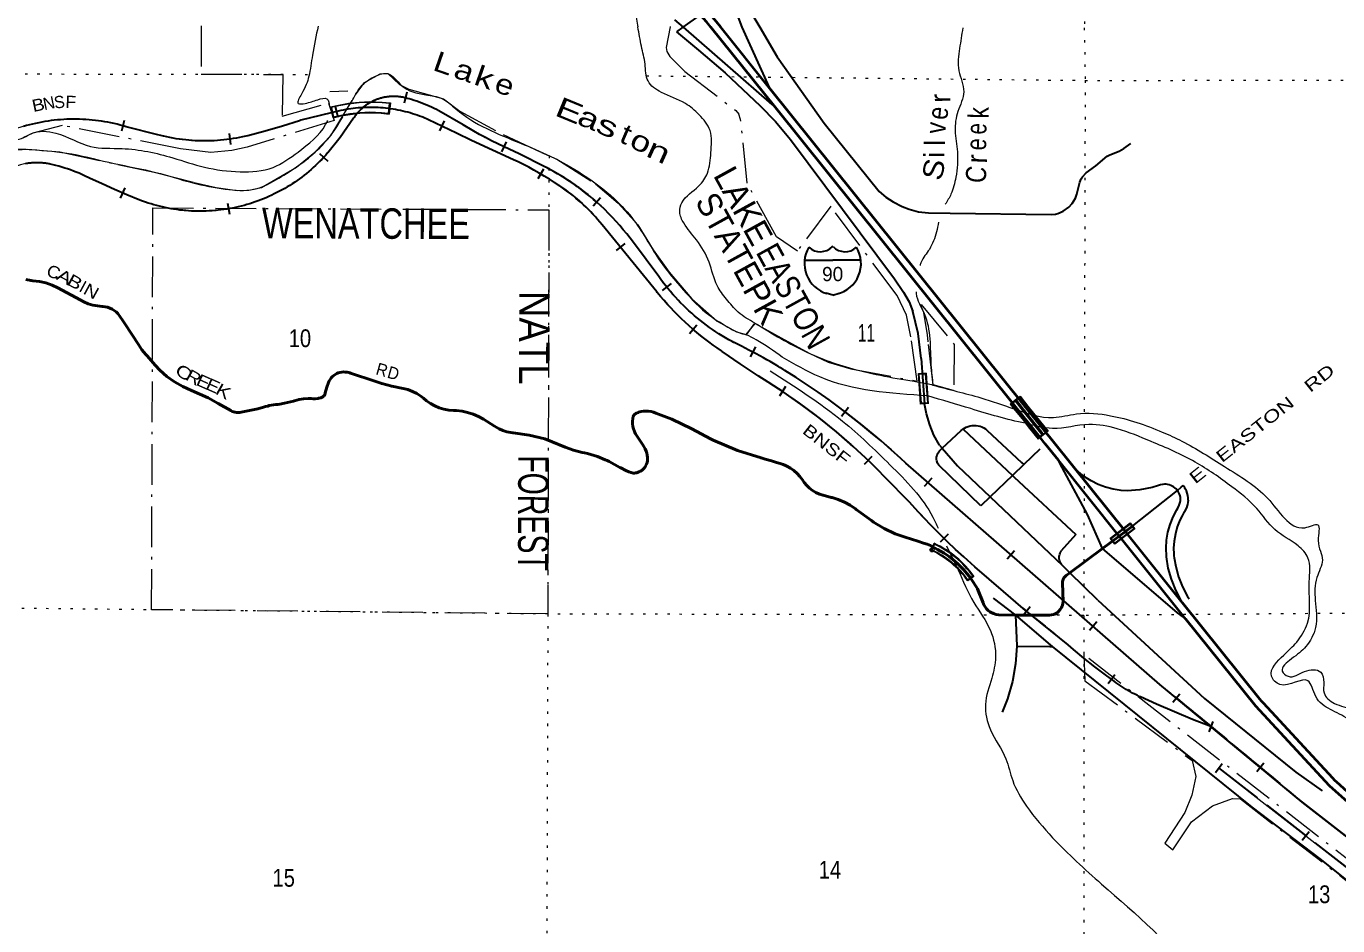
# Model space of a CAD drawing. Header units: feet. Extents: x -252966 to 4, y -183309 to 1368.
# Drawn here: x -53815 to -40888, y -100491 to -91630 of the extents above; entities that cross this region are included whole.
import ezdxf
from ezdxf.enums import TextEntityAlignment as Align

# ---------------------------------------------------------------- set-up
doc = ezdxf.new("R2010")
doc.units = ezdxf.units.FT
doc.header["$LTSCALE"] = 80
doc.header["$PDMODE"] = 32
doc.header["$PDSIZE"] = 40
for name, pattern in [('DOT_DASHED', [7.7, 5, -1.2, 0.3, -1.2]), ('DOTTED', [1.5, 0.3, -1.2]), ('LONG_DASHED', [7.5, 6, -1.5])]:
    doc.linetypes.add(name, pattern=pattern)
for name, color, linetype, lineweight in [('15', 7, 'Continuous', 25), ('18', 7, 'Continuous', 35), ('19', 7, 'Continuous', 25), ('26', 7, 'Continuous', 40), ('27', 7, 'Continuous', 13), ('29', 7, 'Continuous', 25), ('30', 7, 'Continuous', 35), ('31', 7, 'Continuous', 13), ('34', 7, 'Continuous', 13), ('39', 7, 'Continuous', 13), ('41', 7, 'Continuous', 13), ('44', 7, 'DOT_DASHED', 13), ('55', 7, 'Continuous', 13), ('61', 7, 'Continuous', 13), ('63', 7, 'Continuous', 25), ('7', 7, 'DOTTED', 13)]:
    doc.layers.add(name, color=color, linetype=linetype, lineweight=lineweight)

msp = doc.modelspace()

# ---------------------------------------------------------------- linework, layer by layer
at = {"layer": '15'}
for p, q in [((-45869.44, -93801.26), (-45866.54, -93798.35)), ((-45863.37, -93800.73), (-45866.8, -93798.35)), ((-46142.15, -93932.73), (-45865.74, -93932.73)), ((-45865.74, -94278.31), (-45929.63, -94260.35)), ((-45866.27, -94278.57), (-45802.64, -94259.83))]:
    msp.add_line(p, q, dxfattribs=at)
msp.add_lwpolyline([(-45590.38, -93932.73), (-45866.27, -93932.73), (-45865.74, -93932.73)], dxfattribs=at)
for centre, radius, start, end in [((-45839.52, -93967.83), 306.13, 148.44438, 254.43378), ((-45988.12, -93685.23), 165.66, 227.34257, 315.8114), ((-45744.43, -93685.23), 165.66, 224.18837, 312.69386), ((-45893.03, -93967.83), 306.13, 283.08087, 31.62485)]:
    msp.add_arc(centre, radius, start, end, dxfattribs=at)
at = {"layer": '18'}
for p, q in [((-46431.32, -92429.09), (-47066.5, -91637.99)), ((-46485.28, -92242.06), (-46970.03, -91638.19)), ((-43762.8, -95633.97), (-46485.28, -92242.06))]:
    msp.add_line(p, q, dxfattribs=at)
for points in [[(-47066.5, -91637.99), (-47108.26, -91590.81), (-47174.06, -91516.5), (-47758.38, -90856.57)], [(-46970.03, -91638.19), (-47012.6, -91587.41), (-47110.19, -91471.02), (-47660.32, -90814.9)], [(-43641.99, -95904.32), (-43770.54, -95744.15), (-43821.22, -95681.01), (-46431.32, -92429.09)], [(-43490.21, -95973.59), (-43716.18, -95692.06), (-43762.8, -95633.97)], [(-42385.37, -97469.92), (-43017.77, -96682.02), (-43041.64, -96652.28), (-43641.99, -95904.32)], [(-42418.26, -97309.11), (-42958.43, -96636.12), (-42981.84, -96606.96), (-43490.21, -95973.59)], [(-40127.12, -99772.66), (-40897.26, -99076.53), (-40916.43, -99059.2), (-40935.67, -99038.45), (-41621.31, -98299.05), (-41639.11, -98279.86), (-41655.81, -98259.05), (-42418.26, -97309.11)], [(-33335.74, -103354.89), (-33662.37, -103317.21), (-33894.34, -103272.92), (-33913.18, -103269.32), (-33934.34, -103264.25), (-35591.21, -102867.26), (-36278.7, -102684.37), (-36299.04, -102678.96), (-36318.7, -102673.16), (-36341.93, -102666.31), (-36550.79, -102590.33), (-36570.67, -102583.09), (-36590.79, -102574.07), (-36617.63, -102562.04), (-36858.86, -102435.29), (-37085.52, -102284.03), (-37305.75, -102113.88), (-37503.16, -101957.46), (-39943.12, -100024.14), (-40969.22, -99112.54), (-41696.13, -98328.64), (-42385.37, -97469.92)]]:
    msp.add_lwpolyline(points, dxfattribs=at)
at = {"layer": '19'}
for points in [[(-46431.32, -92429.09), (-46462.47, -92401.84), (-47336.3, -91637.43)], [(-46485.28, -92242.06), (-46489.53, -92232.66), (-46758.39, -91638.63)], [(-43207.47, -96776.16), (-43353.31, -96440.3), (-43626.26, -95933.52), (-43641.99, -95904.32)], [(-42418.26, -97309.11), (-42429.79, -97290.17), (-42432.8, -97285.23), (-42485.62, -97183.96), (-42527.58, -97077.73), (-42558.2, -96967.69), (-42577.15, -96855.06), (-42577.56, -96850.72), (-42580.74, -96771.36), (-42575.6, -96692.1), (-42562.21, -96613.81), (-42540.7, -96537.36), (-42511.33, -96463.56), (-42474.4, -96393.25), (-42465.69, -96378.57), (-42451.35, -96349.29), (-42440.14, -96318.68), (-42438.35, -96302.89), (-42438.21, -96287), (-42439.74, -96271.19), (-42442.91, -96255.62), (-42447.69, -96240.47), (-42454.03, -96225.9), (-42461.85, -96212.07), (-42469.09, -96201.93), (-42471.08, -96199.14), (-42481.61, -96187.24), (-42493.33, -96176.51), (-42506.1, -96167.06), (-42519.79, -96159), (-42534.25, -96152.41), (-42549.32, -96147.37), (-42564.83, -96143.93), (-42580.62, -96142.14), (-42596.51, -96142), (-42612.32, -96143.53), (-42615.1, -96144.1), (-42635.29, -96148.81), (-42655.1, -96154.44), (-42718.31, -96172.43), (-42839.61, -96195.53), (-42962.66, -96205.82), (-43024.58, -96202.32), (-43101.38, -96190.66), (-43176.53, -96171.04), (-43249.22, -96143.67), (-43318.65, -96108.85), (-43384.07, -96066.97), (-43444.74, -96018.48), (-43480.02, -95983.65), (-43490.21, -95973.59)], [(-42385.37, -97469.92), (-42409.13, -97451.9), (-42468.25, -97407.07), (-43207.46, -96776.19), (-43207.47, -96776.16)]]:
    msp.add_lwpolyline(points, dxfattribs=at)
at = {"layer": '26'}
for q in [(-43041.64, -96652.28), (-43528.2, -97013.41)]:
    msp.add_line((-43207.47, -96776.16), q, dxfattribs=at)
for points in [[(-51922.91, -95347.77), (-52021.99, -95291.75), (-52187.49, -95217.79), (-52272.68, -95180.21), (-52353.47, -95133.94), (-52428.99, -95079.48), (-52498.4, -95017.42), (-52544.88, -94967.59), (-52622.09, -94877.33), (-52635.95, -94862.87), (-52675.05, -94815.94), (-52709.03, -94765.18), (-52840.85, -94565.37), (-52854.19, -94545.16), (-52867.89, -94525.37), (-52912.97, -94460.24), (-52930.13, -94443.86), (-52948.91, -94429.36), (-52969.1, -94416.9), (-52990.48, -94406.62), (-53012.82, -94398.64), (-53035.88, -94393.03), (-53059.39, -94389.86), (-53067.42, -94389.35), (-53113.84, -94385.5), (-53159.6, -94376.82), (-53204.21, -94363.4), (-53247.17, -94345.4), (-53282.41, -94326.41), (-53502.37, -94205.72), (-53561.3, -94178.8), (-53622.71, -94158.18), (-53685.95, -94144.1), (-53750.31, -94136.71), (-53767.23, -94135.89), (-53820.33, -94123.98)], [(-48069.84, -95919.1), (-48089.92, -95908.34), (-48109.84, -95900.1), (-48185.11, -95868.99), (-48283.97, -95839.79), (-48312.96, -95833.32), (-48336.85, -95828.62), (-48421.21, -95806.1), (-48502.76, -95774.88), (-48630.35, -95722.19), (-48704.9, -95693.63), (-48858.96, -95656.51), (-49016.05, -95635.7), (-49019.07, -95635.47), (-49038.51, -95633.03), (-49078.08, -95624.91), (-49116.58, -95612.69), (-49153.59, -95596.52), (-49200.02, -95570.69), (-49309.86, -95501.89), (-49358.9, -95473.83), (-49410.6, -95451.05), (-49464.41, -95433.8), (-49519.72, -95422.27), (-49575.93, -95416.58), (-49602.54, -95415.95), (-49650.67, -95411.78), (-49698.1, -95402.61), (-49744.31, -95388.54), (-49788.79, -95369.7), (-49831.07, -95346.33), (-49870.67, -95318.66), (-49898.9, -95294.77), (-49926.24, -95273.59), (-49966.63, -95247.77), (-50009.5, -95226.31), (-50054.38, -95209.44), (-50100.77, -95197.37), (-50212.28, -95175.65), (-50311.28, -95150.1), (-50379.42, -95125.85), (-50618.2, -95047.55), (-50627.07, -95045.17), (-50636.76, -95042.03), (-50653.7, -95038.05), (-50670.96, -95035.87), (-50688.35, -95035.5), (-50705.69, -95036.96), (-50722.78, -95040.21), (-50739.44, -95045.24), (-50755.48, -95051.98), (-50770.72, -95060.36), (-50785.01, -95070.29), (-50798.18, -95081.66), (-50810.09, -95094.34), (-50820.62, -95108.19), (-50829.63, -95123.07), (-50837.04, -95138.82), (-50853.89, -95185.74), (-50867.7, -95240.67), (-50868.79, -95246.67), (-50870.51, -95252.54), (-50872.83, -95258.18), (-50875.73, -95263.56), (-50879.17, -95268.6), (-50883.12, -95273.26), (-50887.54, -95277.48), (-50892.37, -95281.21), (-50892.65, -95281.38), (-50912.6, -95290.11), (-50932.65, -95294.78), (-50938.79, -95296.17), (-50962.98, -95299.02), (-50967.33, -95299.07), (-50987.49, -95299.32), (-51007.33, -95298.32), (-51035.04, -95296.92), (-51081.1, -95299.27), (-51126.67, -95306.42), (-51171.24, -95318.29), (-51182.51, -95322.11), (-51269.11, -95344.25), (-51314.37, -95351.52), (-51334.23, -95354.71), (-51354.37, -95356.45), (-51377.3, -95358.43), (-51419.62, -95366.6), (-51435.29, -95371.25), (-51455.57, -95377.26), (-51475.29, -95382.4), (-51531.88, -95397.13), (-51696.04, -95432.59), (-51696.89, -95432.77), (-51711.63, -95435.08), (-51726.53, -95435.84), (-51741.43, -95435.04), (-51756.16, -95432.68), (-51770.57, -95428.8), (-51784.49, -95423.43), (-51797.77, -95416.64), (-51922.91, -95347.77)], [(-44970.6, -96721.49), (-45028.69, -96702.3), (-45151.36, -96663.92), (-45250.46, -96628.56), (-45359.5, -96577.12), (-45462.57, -96514.57), (-45483.25, -96499.09), (-45634.54, -96391.22), (-45642.28, -96385.08), (-45695.1, -96348.2), (-45751.49, -96317.03), (-45810.82, -96291.94), (-45872.45, -96273.18), (-45880.68, -96270.79), (-45961.49, -96250.21), (-45997.3, -96237.74), (-46031.6, -96221.59), (-46064.04, -96201.95), (-46094.24, -96179.03), (-46121.88, -96153.07), (-46146.65, -96124.37), (-46165.09, -96098.31), (-46189.77, -96065.17), (-46217.78, -96034.79), (-46248.81, -96007.51), (-46282.52, -95983.62), (-46318.54, -95963.39), (-46333.02, -95957.07), (-46352.92, -95948.37), (-46373.02, -95941.7), (-46429.22, -95923.02), (-46449.41, -95916.32), (-46469.22, -95910.81), (-46532.58, -95893.21), (-46552.9, -95887.56), (-46572.58, -95881.48), (-46803.51, -95810.13), (-47044.96, -95706.8), (-47069.38, -95694.64), (-47254.45, -95594.52), (-47452.6, -95501.24), (-47607.99, -95442.09), (-47631.46, -95433.05), (-47655.74, -95426.51), (-47680.57, -95422.54), (-47705.68, -95421.19), (-47730.79, -95422.48), (-47755.63, -95426.38), (-47779.93, -95432.86), (-47781.87, -95433.59), (-47801.9, -95441.17), (-47821.87, -95456.68), (-47822.07, -95456.89), (-47826.07, -95462.14), (-47829.49, -95467.77), (-47832.31, -95473.72), (-47834.5, -95479.94), (-47836.02, -95486.36), (-47837.36, -95495.02), (-47839.5, -95520.56), (-47838.96, -95546.18), (-47835.75, -95571.61), (-47829.9, -95596.56), (-47821.47, -95620.76), (-47819.96, -95623.96), (-47810.53, -95643.98), (-47797.36, -95663.96), (-47764.56, -95713.71), (-47751.25, -95733.89), (-47738.86, -95753.71), (-47713.58, -95794.16), (-47704.69, -95814.23), (-47697.94, -95835.12), (-47693.41, -95856.6), (-47691.15, -95878.44), (-47691.18, -95900.39), (-47692.05, -95911.21), (-47696.28, -95928.37), (-47702.29, -95944.99), (-47710, -95960.89), (-47719.33, -95975.91), (-47725.18, -95983.81), (-47736.28, -95994.8), (-47748.47, -96004.57), (-47761.62, -96013.01), (-47775.58, -96020.04), (-47790.19, -96025.56), (-47797.46, -96027.68), (-47801.43, -96028.88), (-47810.16, -96030.81), (-47819.05, -96031.82), (-47828, -96031.89), (-47834.2, -96031.28), (-47854.27, -96026.51), (-47874.2, -96018.75), (-47906.07, -96006.34), (-47955.54, -95980.83), (-47963.44, -95976.13), (-48069.84, -95919.1)], [(-43041.64, -96652.28), (-42981.84, -96606.96), (-42908.92, -96551.69)], [(-44509.99, -97059.07), (-44573.77, -96986.16), (-44636.99, -96921.99), (-44682.15, -96883.13), (-44719.18, -96853.31), (-44767.05, -96821.68), (-44832.08, -96782.82), (-44903.25, -96746.62), (-44934.25, -96733.49), (-44970.6, -96721.49)], [(-43528.2, -97013.41), (-43563.66, -97041.07), (-43568.92, -97045), (-43575.68, -97051.06), (-43581.77, -97057.8), (-43587.12, -97065.14), (-43591.67, -97073), (-43595.37, -97081.29), (-43598.19, -97089.92), (-43600.09, -97098.8), (-43601.06, -97107.83), (-43601.07, -97116.91), (-43595.66, -97298.18), (-43598.24, -97315.31), (-43602.61, -97332.09), (-43608.7, -97348.31), (-43611.64, -97354.19), (-43622.89, -97374.21), (-43639.52, -97394.19), (-43643.02, -97397.83), (-43654.12, -97407.19), (-43666.14, -97415.34), (-43678.95, -97422.19), (-43690.31, -97424.59), (-43729.61, -97430.17), (-43769.28, -97431.62), (-43769.8, -97431.66), (-44064.56, -97430.24), (-44064.69, -97430.24), (-44230.07, -97429.45), (-44255.67, -97424.22), (-44280.58, -97416.35), (-44304.53, -97405.91), (-44317.13, -97399.16), (-44334.29, -97384.12), (-44349.78, -97367.37), (-44363.44, -97349.09), (-44375.11, -97329.49), (-44383.86, -97310.76), (-44440.28, -97172.95), (-44450.49, -97154.08), (-44491.49, -97088.62), (-44509.99, -97059.07)]]:
    msp.add_lwpolyline(points, dxfattribs=at)
at = {"layer": '29'}
for p, q in [((-47343.84, -91637.41), (-47406.7, -91684.79)), ((-44992.68, -94902.93), (-44960.16, -95350.04)), ((-44580.96, -95597.4), (-44094.4, -96054.48)), ((-42908.92, -96551.69), (-42469.09, -96201.93)), ((-43468.16, -96636.73), (-43613.89, -96799.01)), ((-44052.02, -97735.92), (-44051.77, -97735.92))]:
    msp.add_line(p, q, dxfattribs=at)
for points in [[(-46814.82, -91260.67), (-47110.19, -91471.02), (-47174.06, -91516.5), (-47343.84, -91637.41)], [(-46814.82, -91260.67), (-46788.53, -91296.77), (-46585.13, -91638.98)], [(-46585.13, -91638.98), (-46414.19, -91932.2), (-45949.97, -92584.86), (-45409.02, -93256.72), (-45341.87, -93314.31), (-45270.9, -93360.38), (-45182.66, -93406.46), (-45113.6, -93433.33), (-45019.6, -93456.37), (-44921.78, -93467.88), (-44706.93, -93471.72), (-43713.27, -93483.24), (-43670.1, -93479.41), (-43647.08, -93473.65), (-43594.34, -93452.52), (-43537.74, -93412.23), (-43506.1, -93375.74), (-43474.44, -93323.92), (-43460.06, -93283.6), (-43429.37, -93164.58), (-43418.81, -93133.88), (-43405.38, -93112.77), (-43367.99, -93072.44), (-43272.07, -93003.34), (-43161.76, -92911.21), (-43133.96, -92895.84), (-43041.88, -92861.29), (-42995.84, -92834.41), (-42926.79, -92784.5)], [(-47406.7, -91684.79), (-47188.73, -91864.5), (-46926.62, -92088.02), (-46579.79, -92413.38), (-46431.66, -92568.82), (-46281.73, -92744.15), (-45257.13, -94118.44), (-45169.96, -94247.76), (-45113.97, -94343.56), (-45075.79, -94440.25)], [(-44992.68, -94902.93), (-45024.53, -94656.17), (-45075.79, -94440.25)], [(-44815.12, -95757.04), (-44867.93, -95659.04), (-44910.2, -95556.07), (-44941.48, -95449.24), (-44960.16, -95350.04)], [(-44806, -95804.4), (-44788.12, -95787.78), (-44598.44, -95611.52)], [(-44598.44, -95611.52), (-44583.21, -95598.9), (-44566.74, -95587.95), (-44549.22, -95578.78), (-44530.84, -95571.49), (-44511.8, -95566.17), (-44492.3, -95562.86), (-44472.56, -95561.61), (-44452.81, -95562.42), (-44433.24, -95565.3), (-44414.08, -95570.21), (-44395.55, -95577.1), (-44377.83, -95585.88), (-44361.13, -95596.47), (-44345.62, -95608.74), (-44342.87, -95611.22)], [(-44342.87, -95611.22), (-44004.26, -95927.78), (-43982.96, -95947.7)], [(-44815.12, -95757.04), (-44788.12, -95787.78), (-44636.65, -95960.23)], [(-44833.29, -95932.51), (-44839.92, -95912.51), (-44840.49, -95910.37), (-44842.31, -95898.86), (-44842.92, -95887.22), (-44842.31, -95875.59), (-44840.49, -95864.08), (-44837.48, -95852.82), (-44833.3, -95841.94), (-44828.02, -95831.56), (-44821.67, -95821.78), (-44814.34, -95812.73), (-44806.1, -95804.48), (-44806, -95804.4)], [(-43824.9, -95796.24), (-43982.96, -95947.7), (-44094.4, -96054.48), (-44314.66, -96265.55), (-44405.73, -96352.81)], [(-44405.73, -96352.81), (-44820.09, -95953.78), (-44833.29, -95932.51)], [(-44636.65, -95960.23), (-44314.66, -96265.55), (-43602.17, -96941.16)], [(-44094.4, -96054.48), (-44076.38, -96071.41), (-43468.16, -96636.73)], [(-42469.09, -96201.93), (-42431.08, -96171.7), (-42410.28, -96155.16)], [(-42363.14, -96299.33), (-42363.79, -96275.6), (-42366.91, -96252.06), (-42372.48, -96228.99), (-42380.43, -96206.62), (-42390.67, -96185.21), (-42396.45, -96175.8), (-42410.28, -96155.16)], [(-42363.14, -96299.33), (-42365.4, -96320.64), (-42369.87, -96341.6), (-42376.51, -96361.98), (-42377.01, -96363.28)], [(-42400.76, -96414.14), (-42421.32, -96453.27), (-42443.19, -96494.91), (-42469.67, -96561.41), (-42489.05, -96630.31), (-42501.12, -96700.86), (-42505.75, -96772.29), (-42503.57, -96826.5), (-42502.54, -96847.09)], [(-42377.01, -96363.28), (-42400.3, -96413.27), (-42400.76, -96414.14)], [(-43602.17, -96941.16), (-43609.91, -96932.14), (-43616.66, -96922.36), (-43622.35, -96911.93), (-43626.93, -96900.97), (-43630.33, -96889.58), (-43632.52, -96877.9), (-43633.48, -96866.06), (-43633.2, -96854.18), (-43631.67, -96842.39), (-43628.93, -96830.83), (-43624.99, -96819.62), (-43619.89, -96808.89), (-43613.89, -96799.01)], [(-43252.92, -97282.29), (-43528.2, -97013.41), (-43602.17, -96941.16)], [(-42502.54, -96847.09), (-42499.27, -96866.5), (-42484.99, -96951.39), (-42456.48, -97053.87), (-42417.4, -97152.8), (-42368.21, -97247.11), (-42354.08, -97270.33)], [(-44284.76, -97262.41), (-44064.69, -97430.13), (-44064.69, -97430.24), (-44051.51, -97732.3), (-44051.77, -97735.92)], [(-43252.92, -97282.29), (-42201.69, -98250.89), (-41299.97, -98978.7), (-41040.96, -99163.09)], [(-44064.69, -97430.13), (-44064.56, -97430.24), (-43722.42, -97723.58), (-43702.03, -97739.98)], [(-44051.77, -97735.92), (-44064.01, -97909.54), (-44094.98, -98084.51), (-44144.06, -98255.29), (-44195.3, -98386)], [(-44051.77, -97735.92), (-43726.95, -97739.69), (-43702.03, -97739.98)], [(-43702.03, -97739.98), (-41734.64, -99322.32), (-41063.32, -99832.12), (-40639.33, -100170.3)]]:
    msp.add_lwpolyline(points, dxfattribs=at)
at = {"layer": '31'}
for p, q in [((-44999.58, -95351.53), (-45021.16, -95049.55)), ((-45020.42, -95049.21), (-44945.61, -95043.86)), ((-44946.23, -95045.89), (-44924.62, -95348.21)), ((-44925.43, -95347.56), (-45000.24, -95352.9))]:
    msp.add_line(p, q, dxfattribs=at)
msp.add_lwpolyline([(-44992.08, -95344.3), (-45012.63, -95056.66), (-44953.77, -95052.45), (-44933.21, -95340.1)], close=True, dxfattribs=at)
at = {"layer": '34'}
for p, q in [((-50647.01, -92270.28), (-50822.35, -92275.89)), ((-50791.22, -92532.06), (-50817.05, -92425.14)), ((-50226.09, -92384.79), (-50237.23, -92494.23)), ((-51109.67, -92555.35), (-50714.53, -92458.89)), ((-52828.64, -92618.8), (-52518.74, -92697.93)), ((-48138.9, -93584.24), (-47599.23, -94246.02)), ((-47580.23, -94095.08), (-47829.63, -93760.6))]:
    msp.add_line(p, q, dxfattribs=at)
at = {"layer": '34', "lineweight": 25}
for p, q in [((-50063.46, -92280.08), (-50091.04, -92387.19)), ((-50769.96, -92417.35), (-50743.73, -92524.81)), ((-52848.66, -92557.3), (-52877.29, -92664.14)), ((-51814.97, -92685.45), (-51800.62, -92795.13)), ((-49695.91, -92560.86), (-49742.7, -92661.09)), ((-49084.92, -92767.13), (-49132.01, -92867.21)), ((-50923.27, -92883.17), (-50842.74, -92958.99)), ((-48715.78, -93038.44), (-48771.68, -93133.88)), ((-52845.05, -93222.19), (-52888.79, -93323.79)), ((-48153.9, -93319.65), (-48226.03, -93403.51)), ((-51832.1, -93371.84), (-51813.26, -93480.83)), ((-47916.13, -93768.63), (-48001.85, -93838.53)), ((-47459.8, -94165.13), (-47546.08, -94234.35)), ((-47206.13, -94574.43), (-47277.28, -94659.12)), ((-46627.39, -94788.83), (-46679.16, -94886.58)), ((-46330.37, -95180.29), (-46391.19, -95272.68)), ((-45710.92, -95385.48), (-45777.97, -95473.46)), ((-45479.28, -95867.54), (-45555.07, -95948.11)), ((-44890.73, -96080.93), (-44963.37, -96164.35)), ((-44728.82, -96634.8), (-44806.5, -96713.55)), ((-44073.62, -96795.96), (-44146.26, -96879.38)), ((-43919.05, -97349.81), (-43988.87, -97435.59)), ((-43263.32, -97498.14), (-43335.96, -97581.56)), ((-43084.14, -98018.36), (-43150.17, -98107.1)), ((-42443.65, -98207.99), (-42514.08, -98293.29)), ((-42120.37, -98477.65), (-42160.41, -98580.76)), ((-41615.21, -98888.68), (-41685.64, -98973.97))]:
    msp.add_line(p, q, dxfattribs=at)
for points in [[(-49012.86, -92944.19), (-49427.2, -92755.18), (-49575.11, -92684.28), (-49711.84, -92616.57), (-49849.35, -92552.35), (-49907.77, -92525.87), (-49914.63, -92523.2), (-49937.69, -92514.53), (-49960.94, -92506.33), (-49984.24, -92498.56), (-50007.77, -92491.14), (-50031.37, -92484.01), (-50055.13, -92477.51), (-50078.96, -92471.3), (-50102.99, -92465.57), (-50127.09, -92460.14), (-50151.22, -92455.29), (-50175.44, -92450.76), (-50199.69, -92446.67), (-50224.14, -92443.04), (-50248.49, -92439.84), (-50273.07, -92436.97), (-50297.52, -92434.65), (-50322.2, -92432.66), (-50346.75, -92431.23), (-50371.4, -92430.1), (-50395.95, -92429.39), (-50420.68, -92429.16), (-50445.3, -92429.47), (-50469.87, -92430.06), (-50494.62, -92431.12), (-50519.14, -92432.57), (-50543.72, -92434.47), (-50568.31, -92436.94), (-50592.71, -92439.67), (-50617.16, -92442.83), (-50641.63, -92446.58), (-50665.91, -92450.57), (-50690.09, -92454.98), (-50714.28, -92459.97), (-51109.38, -92556.42), (-51123, -92560.44), (-51290.95, -92612.83), (-51459.69, -92662.29), (-51630.44, -92708.11), (-51652.11, -92713.29), (-51682.64, -92720), (-51713.45, -92726.41), (-51744.28, -92732.09), (-51775.06, -92737.19), (-51806.12, -92742), (-51837.19, -92746.07), (-51868.22, -92749.57), (-51899.57, -92752.59), (-51930.71, -92755), (-51961.94, -92757.07), (-51993.37, -92758.44), (-52024.58, -92759.2), (-52055.92, -92759.45), (-52087.2, -92759.28), (-52118.65, -92758.43), (-52149.86, -92757.15), (-52181.25, -92755.17), (-52212.39, -92752.75), (-52243.67, -92749.81), (-52274.74, -92746.25), (-52305.77, -92742.13), (-52336.73, -92737.61), (-52367.7, -92732.36), (-52398.58, -92726.72), (-52429.26, -92720.45), (-52459.86, -92713.8), (-52490.3, -92706.35), (-52519.01, -92699), (-52828.93, -92619.87), (-52858.96, -92611.07), (-52889, -92603.02), (-52919.21, -92595.48), (-52949.68, -92588.24), (-52980.18, -92581.72), (-53010.66, -92575.78), (-53041.42, -92570.13), (-53072.21, -92565.2), (-53102.99, -92560.86), (-53134.09, -92556.96), (-53165, -92553.69), (-53196.02, -92550.75), (-53227.23, -92548.5), (-53258.26, -92546.87), (-53289.46, -92545.75), (-53320.57, -92545.02), (-53351.89, -92544.99), (-53382.97, -92545.39), (-53414.25, -92546.48), (-53445.3, -92548.01), (-53476.49, -92550.06), (-53507.5, -92552.73), (-53538.49, -92555.96), (-53569.41, -92559.58), (-53600.37, -92563.93), (-53631.27, -92568.68)], [(-48444.6, -93166.36), (-48477.31, -93144.57), (-48510.47, -93123.02), (-48543.97, -93102.35), (-48577.71, -93082.33), (-48611.88, -93062.55), (-48646.41, -93043.63), (-48681.17, -93025.4), (-48702.31, -93014.65), (-48955.82, -92886.8), (-49105.14, -92817.96), (-49167.05, -92788.82), (-49227.95, -92758.44), (-49288.37, -92726.99), (-49348.8, -92694.66), (-49401.94, -92664.64), (-49509.77, -92599.8), (-49748.85, -92463.27), (-49772.33, -92451.01), (-49795.98, -92439.35), (-49819.84, -92428.07), (-49843.97, -92417.01), (-49868.25, -92406.55), (-49892.62, -92396.56), (-49917.26, -92386.77), (-49942.04, -92377.58), (-49966.91, -92368.88), (-49992.12, -92360.49), (-50017.28, -92352.65), (-50042.58, -92345.08), (-50059.85, -92340.34), (-50062.07, -92339.7), (-50069.98, -92337.48), (-50078, -92335.41), (-50086.01, -92333.48), (-50094.08, -92331.66), (-50102.14, -92330.01), (-50110.25, -92328.52), (-50118.37, -92327.12), (-50126.55, -92325.9), (-50134.75, -92324.81), (-50142.94, -92323.87), (-50151.14, -92323.03), (-50159.37, -92322.41), (-50167.61, -92321.9), (-50175.84, -92321.51), (-50184.09, -92321.27), (-50192.33, -92321.21), (-50200.62, -92321.28), (-50208.86, -92321.44), (-50217.11, -92321.82), (-50225.34, -92322.33), (-50233.59, -92322.94), (-50241.76, -92323.71), (-50250, -92324.67), (-50258.18, -92325.71), (-50266.33, -92326.95), (-50274.46, -92328.26), (-50282.62, -92329.77), (-50290.68, -92331.41), (-50298.71, -92333.18), (-50306.78, -92335.08), (-50314.74, -92337.18), (-50322.69, -92339.33), (-50330.61, -92341.69), (-50338.53, -92344.14), (-50346.31, -92346.74), (-50354.1, -92349.52), (-50361.83, -92352.37), (-50369.53, -92355.38), (-50377.14, -92358.55), (-50384.75, -92361.83), (-50392.26, -92365.22), (-50399.71, -92368.78), (-50407.08, -92372.46), (-50414.4, -92376.26), (-50421.68, -92380.15), (-50428.85, -92384.23), (-50435.96, -92388.39), (-50443.01, -92392.72), (-50450.01, -92397.13), (-50456.87, -92401.69), (-50463.69, -92406.34), (-50470.4, -92411.11), (-50477.04, -92416.03), (-50483.58, -92421.03), (-50490.07, -92426.16), (-50496.42, -92431.4), (-50502.73, -92436.77), (-50508.9, -92442.23), (-50515.01, -92447.79), (-50520.98, -92453.43), (-50526.91, -92459.22), (-50532.66, -92465.12), (-50538.34, -92471.07), (-50543.96, -92477.17), (-50549.43, -92483.32), (-50554.8, -92489.58), (-50560.05, -92495.98), (-50565.19, -92502.4), (-50570.23, -92508.93)], [(-50570.23, -92508.93), (-50575.15, -92515.6), (-50579.95, -92522.3), (-50584.63, -92529.06), (-50589.2, -92535.98), (-50720.97, -92725.67), (-50843.23, -92875.61), (-50844.72, -92877.26), (-50863.8, -92899.05), (-50883.47, -92920.56), (-50903.31, -92941.63), (-50923.74, -92962.4), (-50944.33, -92982.73), (-50965.36, -93002.85), (-50986.71, -93022.44), (-51008.42, -93041.67), (-51030.36, -93060.61), (-51052.83, -93079.1), (-51075.53, -93097.3), (-51098.52, -93114.98), (-51121.75, -93132.36), (-51145.43, -93149.17), (-51169.34, -93165.67), (-51193.39, -93181.73), (-51217.83, -93197.42), (-51242.57, -93212.59), (-51267.68, -93227.39), (-51292.81, -93241.83), (-51318.38, -93255.67), (-51344.1, -93269.06), (-51370.06, -93282.17), (-51396.1, -93294.68), (-51422.67, -93306.76), (-51449.23, -93318.46), (-51476.03, -93329.48), (-51502.9, -93340.29), (-51530.23, -93350.52), (-51557.48, -93360.21), (-51584.9, -93369.47), (-51612.69, -93378.36), (-51640.49, -93386.49), (-51668.37, -93394.42), (-51696.48, -93401.67), (-51724.81, -93408.63), (-51753.01, -93414.92), (-51781.5, -93420.68), (-51810, -93426.09), (-51838.66, -93431.04), (-51867.32, -93435.25), (-51896.22, -93439.17), (-51925.04, -93442.56), (-51953.95, -93445.36), (-51982.78, -93447.63), (-52011.76, -93449.47), (-52040.76, -93450.93), (-52069.76, -93451.64), (-52098.77, -93452), (-52127.86, -93451.74), (-52156.96, -93451.12), (-52185.91, -93449.83), (-52214.87, -93448.17), (-52243.76, -93445.99), (-52272.73, -93443.21), (-52301.49, -93439.98), (-52330.4, -93436.3), (-52359.01, -93432.04), (-52387.78, -93427.32), (-52416.26, -93422.01), (-52444.74, -93416.32), (-52473.01, -93410.19), (-52501.36, -93403.46), (-52529.42, -93396.13), (-52557.33, -93388.5), (-52585.32, -93380.29), (-52612.95, -93371.68), (-52640.51, -93362.57), (-52667.93, -93352.78), (-52695.06, -93342.76), (-52697.09, -93341.97), (-52822.3, -93291.44), (-52945.65, -93238.33), (-53068.14, -93183.07), (-53190.79, -93126.09), (-53239.55, -93102.12), (-53267.01, -93089.77), (-53294.62, -93078.11), (-53322.45, -93066.93), (-53350.56, -93055.98), (-53378.81, -93045.73), (-53407.13, -93036.03), (-53435.73, -93026.56), (-53464.47, -93017.8), (-53493.26, -93009.58), (-53522.42, -93001.75), (-53551.49, -92994.53), (-53580.7, -92987.64), (-53588.46, -92986.01), (-53594.12, -92984.97), (-53605.02, -92983.01), (-53615.94, -92981.34), (-53626.9, -92979.82)], [(-53631.27, -92568.68), (-53661.96, -92574.05), (-53692.59, -92579.81), (-53723.08, -92586.36), (-53753.51, -92593.31), (-53783.69, -92600.69), (-53813.85, -92608.64), (-53843.83, -92617.21)], [(-42139.1, -98528.95), (-42319.97, -98458.72), (-42498.25, -98384.73), (-42675.32, -98307.63), (-42833.19, -98236.6), (-42844.67, -98231.42), (-42866.46, -98220.97), (-42888.08, -98210.32), (-42909.67, -98199.16), (-42930.9, -98187.75), (-42952, -98175.92), (-42972.88, -98163.57), (-42993.47, -98151.08), (-43013.93, -98138.17), (-43034.17, -98124.74), (-43054.13, -98111.16), (-43073.85, -98097.26), (-43093.33, -98082.83), (-43177.29, -98020.36), (-43284.07, -97939.1), (-43389.38, -97856.06), (-43493.31, -97770.15), (-43546.72, -97723.28), (-43988.01, -97364.08), (-44182.71, -97199.42), (-44465.41, -96955.59), (-44575.25, -96857.78), (-44656.69, -96783.67), (-44735.98, -96708.09), (-44814.01, -96631.12), (-44891.66, -96552.8), (-44967.16, -96473.03), (-45023.35, -96411.92), (-45109.15, -96318.55), (-45348.92, -96073.78), (-45425.86, -95995.33), (-45504.17, -95919.1), (-45583.81, -95844.17), (-45664.81, -95769.66), (-45747.16, -95697.36), (-45830.44, -95626.82), (-45915.06, -95556.7), (-46001.03, -95488.77), (-46087.92, -95422.62), (-46176.61, -95357.33), (-46265.77, -95294.24), (-46355.83, -95232.03), (-46447.69, -95171.56), (-46503.11, -95136.45), (-46600.53, -95073.62), (-46777.55, -94955.23), (-46954.88, -94833.74), (-46954.83, -94833.2), (-46963.14, -94827.69), (-47004.61, -94799.29), (-47046.07, -94770.24), (-47086.72, -94740.3), (-47126.69, -94709.75), (-47166.5, -94678.31), (-47205.37, -94646.38), (-47243.97, -94613.95), (-47282.03, -94580.49), (-47319.14, -94546.56), (-47355.85, -94511.87), (-47392.02, -94476.81), (-47427.63, -94440.73), (-47462.47, -94404.44), (-47496.74, -94367.11), (-47530.22, -94329.57), (-47563.29, -94291.27), (-47595.44, -94252.48), (-47600.08, -94246.72), (-48139.75, -93584.93), (-48139.97, -93584.65), (-48161.26, -93558.76), (-48182.98, -93533.51), (-48205.07, -93508.46), (-48227.49, -93483.88), (-48250.54, -93459.58), (-48274.02, -93435.9), (-48297.72, -93412.55), (-48322.05, -93389.44), (-48346.54, -93366.93), (-48371.52, -93344.79), (-48397.07, -93323.17), (-48422.69, -93301.97), (-48448.78, -93281.15), (-48475.47, -93260.85), (-48502.2, -93240.97), (-48529.26, -93221.58), (-48556.92, -93202.7), (-48560.29, -93200.27), (-48609.43, -93167.94), (-48658.95, -93136.62), (-48709.14, -93105.61), (-48759.89, -93075.88), (-48811.01, -93047.15), (-48863.01, -93019.01), (-48915.1, -92992.09), (-48967.61, -92965.68), (-49012.86, -92944.19)], [(-53626.9, -92979.82), (-53637.91, -92978.51), (-53648.94, -92977.34), (-53659.94, -92976.44), (-53670.97, -92975.67), (-53682, -92975.1), (-53693.08, -92974.76), (-53704.11, -92974.59), (-53715.21, -92974.59), (-53726.24, -92974.83), (-53737.34, -92975.22), (-53748.36, -92975.86), (-53759.41, -92976.64), (-53770.39, -92977.6), (-53781.43, -92978.78), (-53792.39, -92980.2), (-53803.31, -92981.74), (-53814.29, -92983.5), (-53825.15, -92985.42)], [(-37356.1, -102288.16), (-41237.39, -99274.84), (-42643.14, -98114.08), (-45146.43, -95934.13), (-45147.01, -95933.59), (-45194.26, -95889.59), (-45290.55, -95801.83), (-45389.22, -95715.3), (-45489.34, -95631.4), (-45590.17, -95548.82), (-45693.41, -95467.48), (-45797.06, -95388.49), (-45902.45, -95311.1), (-46009.93, -95235.98), (-46117.49, -95162.53), (-46226.77, -95090.7), (-46338.16, -95021.13), (-46359.07, -95007.97), (-46386.55, -94990.26), (-46418.13, -94970.6), (-46450.27, -94951.6), (-46482.43, -94933.06), (-46514.87, -94915.1), (-46547.92, -94897.79), (-46619.47, -94857.76), (-46691.52, -94819.6), (-46764.28, -94782.67), (-46837.88, -94746.32), (-46842.19, -94744.47), (-46858.66, -94735.65), (-46891.43, -94717.38), (-46923.97, -94698.69), (-46955.94, -94679.33), (-46987.69, -94659.54), (-47019.03, -94639.2), (-47050.1, -94618.15), (-47080.64, -94596.71), (-47111.09, -94574.69), (-47140.84, -94552.16), (-47170.48, -94529.02), (-47199.43, -94505.4), (-47228.15, -94481.36), (-47256.34, -94456.94), (-47284.27, -94431.79), (-47311.49, -94406.15), (-47338.37, -94380.26), (-47364.97, -94353.65), (-47390.91, -94326.83), (-47416.47, -94299.48), (-47441.45, -94271.44), (-47465.95, -94243.33), (-47490.06, -94214.67), (-47513.58, -94185.35), (-47536.64, -94155.95), (-47559.16, -94126.17), (-47581.11, -94095.74), (-47830.5, -93761.27), (-47863.19, -93718.15), (-47896.69, -93676.03), (-47930.93, -93634.46), (-47965.85, -93593.01), (-48001.56, -93552.56), (-48037.84, -93512.9), (-48074.8, -93473.38), (-48112.56, -93434.84), (-48118, -93429.53), (-48152.27, -93397.57), (-48187.08, -93366.57), (-48222.45, -93336.15), (-48258.37, -93305.94), (-48294.84, -93276.69), (-48331.65, -93248.21), (-48369.04, -93219.93), (-48380.33, -93211.87), (-48412.29, -93188.67), (-48444.6, -93166.36)]]:
    msp.add_lwpolyline(points, dxfattribs=at)
at = {"layer": '34'}
for points in [[(-50817.05, -92425.14), (-50736.4, -92405.66), (-50639.06, -92388.96), (-50534.78, -92376.44), (-50430.49, -92372.27), (-50308.13, -92376.44), (-50226.09, -92384.79)], [(-50234.86, -92391.94), (-50308.67, -92384.43), (-50430.47, -92380.27), (-50534.14, -92384.42), (-50637.91, -92396.88), (-50734.78, -92413.5), (-50807.39, -92431.04), (-50785.32, -92522.41)], [(-50785.32, -92522.41), (-50715.78, -92505.61), (-50624.35, -92489.93), (-50526.65, -92478.2), (-50430.19, -92474.34), (-50315.04, -92478.27), (-50244.37, -92485.46), (-50234.86, -92391.94)], [(-50590.12, -92535.36), (-50721.85, -92725), (-50844.07, -92874.89)], [(-50791.22, -92532.06), (-50714.16, -92513.45), (-50623.2, -92497.85), (-50526.01, -92486.18), (-50430.17, -92482.34), (-50315.58, -92486.25), (-50237.23, -92494.23)], [(-49574.63, -92683.29), (-49426.74, -92754.18), (-49020.55, -92939.47)], [(-48701.82, -93013.66), (-48955.35, -92885.8), (-49104.68, -92816.96)], [(-42642.43, -98113.24), (-45145.7, -95933.3), (-45146.27, -95932.78)], [(-45348.14, -96073), (-45108.36, -96317.79), (-45022.55, -96411.17)], [(-42062.75, -98936.79), (-37645.93, -102372.41), (-37509.02, -102481.08)], [(-37247.78, -102365.79), (-37355.44, -102287.28), (-41236.71, -99273.98)]]:
    msp.add_lwpolyline(points, dxfattribs=at)
for centre, radius, start, end in [((-50421.22, -93841.51), 1413.39, 68.68027, 101.97697), ((-50193.01, -92794.02), 473.92, 73.64472, 146.92106), ((-50457.73, -93801.82), 1515.78, 62.09464, 74.77052), ((-53340.86, -94331.77), 1787.92, 73.35198, 129.88971), ((-54192.5, -82936.66), 10100.64, 284.69217, 287.77089), ((-53489.03, -100474.86), 8719.58, 63.32554, 65.74723), ((-57472.99, -106169.99), 15734.4, 59.13674, 60.59754), ((-47460.55, -89270.53), 3909, 240.23096, 245.12746), ((-52056.89, -90964.14), 1794.25, 255.08382, 283.74027), ((-52102.25, -91788.66), 1662.2, 249.04611, 319.1949), ((-50441.9, -95996.98), 3371.74, 55.99684, 65.06764), ((-53708.32, -93608.47), 635, 79.10059, 108.62199), ((-53954.46, -94668.13), 1722.58, 65.46251, 77.72569), ((-49715.56, -95030.31), 2257.11, 53.71165, 63.31202), ((-49850.76, -86171.02), 7714.08, 243.9446, 248.35054), ((-49626.17, -94788.4), 1913.63, 38.99515, 56.00745), ((-49955.7, -95377.35), 2679, 46.66653, 53.96488), ((-50304.73, -95615.11), 3092.78, 36.84302, 44.98561), ((-45834.12, -92851.05), 2143.95, 215.46826, 241.96746), ((-45354.49, -92424.3), 2890.94, 219.061, 236.41497), ((-48858.02, -98972.4), 4685.01, 60.4493, 64.50883), ((-39915.31, -84835.95), 12225.89, 234.85177, 237.39857), ((-47525.72, -96790.69), 2131.64, 56.79901, 62.68057), ((-50276.57, -101394.15), 7493.1, 46.79036, 58.47351), ((-49856.02, -100444.38), 6279.33, 44.11923, 57.72018), ((-40366.71, -92179.97), 6291.25, 222.26437, 228.02281), ((-30288.53, -80880.64), 21432.03, 228.197, 230.26982), ((-64368.01, -122696.55), 32513.84, 50.05539, 51.18326), ((-38550.99, -91860.05), 7703.17, 230.09602, 233.87229), ((-42262.32, -96973.86), 1384.68, 233.1531, 245.67241), ((-114351.11, -186387.97), 113730.23, 49.99341, 50.91183), ((-38184.57, -88170.22), 11086.8, 245.21257, 249.1052)]:
    msp.add_arc(centre, radius, start, end, dxfattribs=at)
at = {"layer": '39'}
for p, q in [((-46716.17, -94668.16), (-46634.23, -94553.36)), ((-44743.59, -96747.02), (-44628.96, -96985.57))]:
    msp.add_line(p, q, dxfattribs=at)
for points in [[(-50079.2, -89243.96), (-50088.33, -89257.78), (-50128.66, -89284.67), (-50175.71, -89298.11), (-50233.96, -89298.11), (-50202.25, -89538.32), (-50128.29, -89812.52), (-49929.8, -90061.52), (-49734.96, -90266.23), (-49578.49, -90257.37), (-49387.65, -90214.56), (-49149.17, -90230.47), (-48939.05, -90282.38), (-48752.98, -90332.09), (-48509.66, -90492.9), (-48419.41, -90737.05), (-48322.38, -90886.69), (-48276.77, -90949.41), (-48208.83, -90978.1), (-48170.28, -90922.06), (-48185.71, -90847.49), (-48237.27, -90776.68), (-48284.93, -90719.97), (-48294.82, -90703.8), (-48252.55, -90684), (-48211.83, -90607.86), (-48185.5, -90575.87), (-48109.56, -90606.63), (-48094.24, -90695.27), (-48079.07, -90802.03), (-48080.33, -90956.95), (-48103.69, -91117.74), (-48116.22, -91178), (-48022.55, -91249.14), (-47891.09, -91356.78), (-47813.91, -91482.12), (-47800.51, -91560.69), (-47787.08, -91636.38)], [(-50938.35, -91629.74), (-50994.27, -91913.3), (-51029.9, -92122.5), (-51101.68, -92297.6), (-51133.55, -92390.16), (-51067.4, -92390.01), (-50941.18, -92353.53), (-50850.99, -92345.27), (-50825.01, -92422.58)], [(-46634.23, -94553.36), (-46796.84, -94447.16), (-46913.4, -94316.74), (-47005.91, -94184.24), (-47084.61, -93953.19), (-47209.38, -93734.31), (-47334.04, -93567.71), (-47374.37, -93459.22), (-47352.52, -93368.69), (-47186.49, -93203.42), (-47100.57, -93076.55), (-47066.93, -92875.4), (-47075.43, -92658.26), (-47182.02, -92501.67), (-47318.59, -92391.39), (-47555.39, -92281.35), (-47685.94, -92169.05), (-47716.38, -92002.23), (-47750.84, -91827.38), (-47787.19, -91636.2)], [(-44584.01, -91646.27), (-44615.43, -91848.27), (-44622.97, -92067.46), (-44574.4, -92274.45), (-44632.11, -92469.63), (-44659.75, -92658.7), (-44637.25, -92865.75), (-44652.73, -93117.13), (-44700.48, -93284.13), (-44756.96, -93383.21)], [(-50604.92, -92372.09), (-50518.46, -92227.88), (-50372.35, -92120.98), (-50250.12, -92096.56), (-50117.55, -92212.88), (-49876.79, -92304.82), (-49716.33, -92342.65), (-49581.53, -92444.38), (-48943.55, -92781.21), (-48650.58, -92909.22), (-48331.43, -93089.45), (-48020.18, -93328.01), (-47825.25, -93542.7), (-47565.76, -93944.25), (-47339.81, -94224.81), (-47077.43, -94479.98), (-46914.88, -94583.85), (-46792.36, -94647.8), (-46716.17, -94668.16)], [(-55079.56, -93277.15), (-54954.19, -93454.64), (-54741.47, -93554.68), (-54585.35, -93491.97), (-54385.38, -93335.17), (-54242.22, -93142.02), (-54109.35, -92933.92), (-53973.2, -92853.17), (-53760.72, -92844.64), (-53365.7, -92887.96), (-52948.51, -92981.5), (-52539.36, -93069.02), (-52172.27, -93172.73), (-51853.29, -93233.25), (-51570.37, -93235.05), (-51326.39, -93126.54), (-50947.02, -92851.45), (-50760.26, -92629.36), (-50694.9, -92521.24)], [(-54952.57, -93183.56), (-54946.32, -93191.11), (-54671.67, -93385.62), (-54512.64, -93285.18), (-54385.52, -93149.7), (-54271.76, -92967.05), (-54185.41, -92867.06), (-54101.33, -92805.71), (-54024.07, -92771.62), (-53839.17, -92726.19), (-53765.08, -92687.81), (-53522.52, -92683.23), (-53183.44, -92813.14), (-52870.65, -92834.53), (-52371.28, -92925.87), (-52058.34, -93017.64), (-51707.42, -93063.08), (-51382.75, -93020.1), (-51136.51, -92868.73), (-50864.46, -92598.66), (-50842.51, -92556.92)], [(-44822.39, -93558.9), (-44843.99, -93656.45), (-44913.78, -93827.52), (-44993.7, -93952.37), (-45005.77, -93986.14)], [(-45044.45, -94245.79), (-45043.13, -94262.14), (-44964.51, -94461.02), (-44897.48, -94968.19), (-44878.58, -95164.24)], [(-46634.23, -94553.36), (-46114.37, -94843.71), (-45602.78, -95021.48), (-44938.24, -95147.71)], [(-46362.85, -94888.52), (-46621.84, -94718.21), (-46716.17, -94668.16)], [(-44928.79, -95270.54), (-45993.56, -95084.72), (-46362.85, -94888.52)], [(-46482.84, -95023.52), (-45768.07, -95520.53), (-45302.03, -95949.74), (-44877.9, -96467.53), (-44827.18, -96573.08)], [(-44938.24, -95147.71), (-44878.76, -95164.58), (-44407.38, -95290.16), (-44080.17, -95399.23)], [(-43965.01, -95541.03), (-43967.8, -95540.49), (-44505.37, -95396.96), (-44928.79, -95270.54)], [(-44080.17, -95399.23), (-43691.27, -95483.55), (-43464.82, -95448.84), (-43127.99, -95466.16), (-42618.09, -95627.21), (-42424.4, -95716.97), (-42003.96, -95967.35), (-41580.57, -96278.94), (-41409.72, -96479.61), (-41213.06, -96569.64), (-41084.83, -96541.19), (-41080.48, -96696.01), (-41039.96, -96888.95), (-41093.71, -97059.98), (-41109.25, -97285.22), (-41106.65, -97552.64), (-41202.47, -97739.86), (-41344.53, -97862.85), (-41434.48, -97983.7), (-41378.23, -98033.84), (-41215.96, -97987.21), (-41055.57, -97992.88), (-41025.27, -98093.34), (-41023.04, -98195.88), (-40920.57, -98300.21), (-40738, -98366.14), (-40639.59, -98446.34), (-40555.26, -98508.48), (-40390.83, -98528.2), (-40232.35, -98578.1), (-40053.94, -98571.66), (-39867.34, -98645.63), (-39867.05, -98776.32), (-39888.88, -98876.91), (-39928.69, -99005.69), (-39892.35, -99124.24), (-39789.92, -99210.46), (-39715.51, -99318.87), (-39695.21, -99431.42), (-39532.62, -99525.55), (-39143.39, -99671.43), (-39021.08, -99791.25)], [(-31394.15, -101794.87), (-31520.61, -101887.72), (-31684.55, -102089.17), (-31786.37, -102282.44), (-31942.61, -102341.11), (-32123.16, -102283.22), (-32297.94, -102114.72), (-32260.37, -101877.37), (-32337.17, -101598.05), (-32499.9, -101439.58), (-32788.48, -101484.49), (-32946.64, -101579.36), (-32928.79, -101490.84), (-32949.05, -101396.39), (-33053.49, -101306.14), (-33094.04, -101101.14), (-33020.1, -100994.4), (-33026.35, -100887.85), (-33190.89, -100815.84), (-33328.92, -100948.87), (-33504.97, -101114.16), (-33797.51, -101181.19), (-33946.11, -101066.92), (-34150.91, -100920.61), (-34459.69, -100899.21), (-34742.28, -100932.03), (-34932.48, -101043.06), (-34998.21, -101238.26), (-35148.24, -101385.39), (-35346.71, -101383.84), (-35511.49, -101201.24), (-35686.07, -101125.24), (-35882.28, -101238.29), (-36008.12, -101445.69), (-35995.65, -101646.73), (-35883.25, -101708.81), (-35654.92, -101615.78), (-35436.33, -101651.47), (-35377.94, -101765.95), (-35493.87, -101921.04), (-35711.78, -102193), (-35958.55, -102397.26), (-36237.26, -102433.93), (-36442.63, -102386.26), (-36787.35, -102217.57), (-36915.7, -102081.88), (-36970.71, -101832.5), (-36940.43, -101391.55), (-36951.15, -101075.89), (-37117.97, -100883.24), (-37374.71, -100817.48), (-37449.15, -100697.01), (-37650.78, -100542.33), (-37890.69, -100468.81), (-38125.14, -100513.59), (-38455.99, -100484.19), (-38742.87, -100386.33), (-38855.51, -100217.69), (-38905.98, -100058.96), (-38930.51, -99843.87), (-39060.95, -99783.84), (-39277.55, -99740.11), (-39632.74, -99580.07), (-39769.29, -99473.82), (-39893.92, -99321.29), (-40018.48, -99198.93), (-40105.08, -99018.16), (-40017.18, -98881.23), (-40031.56, -98722.41), (-40268.21, -98676.71), (-40571, -98641.22), (-40785.91, -98456.73), (-40960.54, -98360.62), (-41105.16, -98232.27), (-41181.68, -98077.62), (-41458.25, -98114.45), (-41540.62, -98032.2), (-41420.79, -97824.82), (-41292.78, -97695.84), (-41186.94, -97510.6), (-41169.79, -97102.39), (-41182.34, -96865.15), (-41278.83, -96748.75), (-41507.72, -96588.42), (-41686.59, -96379.72), (-41933.09, -96165.76), (-42293.02, -95922.67), (-42726.49, -95720.59), (-43061.55, -95594.69), (-43340.29, -95553.11), (-43699.05, -95592.15), (-43965.01, -95541.03)], [(-44628.96, -96985.57), (-44475.45, -97305.02), (-44312.12, -97582.18), (-44261.42, -97845.47), (-44299.05, -98052.66), (-44360.63, -98310.18), (-44311.97, -98559.39), (-44158.98, -98846.58), (-44092.35, -99061.57), (-43955.48, -99312.59), (-43698.19, -99623.66), (-43216.05, -100080.99), (-42275.71, -101050), (-42140.84, -101303.04), (-41995.8, -101622.41), (-41784.82, -101841.09), (-41156.51, -102223.69), (-40732.74, -102574.59), (-39802.98, -103290.27), (-39670.5, -103366.37), (-39403.71, -103442.16), (-39114.57, -103654.63), (-38726.86, -104017.67), (-38100.3, -104510.87), (-37849.43, -104640.98), (-37592.59, -104746.96), (-37369.67, -104927.41), (-36983.68, -105419.14), (-36549.66, -105876.59), (-35931.29, -106291.38), (-35748.77, -106335.19), (-35454.11, -106318.42), (-35055.29, -106269.24), (-34802.53, -106341.04), (-32376.93, -107208.09), (-32240.48, -107268.1), (-32113.93, -107380.4), (-31981.32, -107518.84), (-31862.95, -107560.79), (-31710.57, -107570.49), (-31680.23, -107570.63)]]:
    msp.add_spline(points, degree=3, dxfattribs=at)
at = {"layer": '44'}
for points in [[(-47727.06, -91071.17), (-47466.79, -91637.15)], [(-52090.82, -91627.01), (-52091.23, -92100.77), (-51285.52, -92104.61), (-51293.19, -92515.43), (-50836.62, -92386.81), (-50780.99, -92559.58), (-51636.58, -92820.66), (-51788.13, -92853.29), (-51995.81, -92874.35), (-52296.07, -92837.28), (-53460.93, -92607.58), (-53751.56, -92684.36), (-53850.36, -92730.44)], [(-47466.79, -91637.15), (-47508.35, -91837.74), (-47502.53, -91877.1), (-47471.83, -91928.93), (-47323.59, -92076.73), (-46821.52, -92460.68), (-46790.15, -92494.38)], [(-53950.11, -92850.42), (-53806.23, -92839.86), (-53483.42, -92866.67), (-52911.75, -92991.45), (-52555.9, -93068.25), (-52159.08, -93168.22), (-51943, -93217.98), (-51735.82, -93246.78), (-51622.64, -93244.86), (-51497.95, -93219.9), (-51152.65, -93018.34), (-50969.45, -92870.53), (-50808.3, -92703.51), (-50570.65, -92305.46), (-50480.27, -92185.2), (-50327.09, -92099.19), (-50251.98, -92094.97), (-50134.97, -92202.48), (-50042.89, -92250.47), (-49702.38, -92346.46), (-49543.16, -92465.48), (-49113.46, -92697.77), (-48737.47, -92872.46), (-48585.92, -92937.73), (-48203.21, -93183.46), (-47980.68, -93371.58), (-47785.98, -93586.6), (-47637.31, -93832.32), (-47479.05, -94051.17), (-47254.6, -94316.08), (-47005.22, -94534.93), (-46815.3, -94638.59), (-46718.4, -94665.42), (-46630.16, -94557.92)], [(-46630.16, -94557.92), (-46373.1, -94698.05), (-46098.78, -94851.63), (-45910.78, -94939.93), (-45686.34, -95003.28), (-45035.06, -95126.14), (-45094.53, -94688.46), (-45139.61, -94477.29), (-45231.69, -94283.4), (-45885.85, -93403.24), (-46214.09, -93844.02), (-46420.59, -93702.89), (-46710.21, -93176.78), (-46773.56, -92548.98), (-46790.15, -92494.38)], [(-44994.78, -94371.71), (-44668.72, -94763.79), (-44674.41, -95218.29), (-44875.84, -95162.62), (-44923.8, -94740.29), (-44933.39, -94669.26), (-44967.92, -94448.5), (-45002.45, -94369.79)], [(-31213.08, -104328.39), (-36369.38, -103031.61), (-36760.01, -102879.02), (-37184.91, -102634.72), (-43399.57, -97814.04)], [(-43389.57, -97814.01), (-43380.83, -98077.46), (-42324.09, -98862.88), (-42285.63, -99020.45), (-42327.14, -99204.2), (-42396.71, -99374.05), (-42593.96, -99678), (-42513.75, -99741.64), (-42328.41, -99467.67), (-42122.74, -99309.41), (-41924.84, -99237), (-41846.79, -99240.77), (-40711.76, -100117.78), (-40669.86, -100073.75), (-37054.24, -102849.91), (-36653.52, -103036.4), (-31210.62, -104492.05)]]:
    msp.add_lwpolyline(points, dxfattribs=at)
msp.add_lwpolyline([(-52579.9, -97377.88), (-52566.54, -93419.19), (-48664.03, -93438.28), (-48674.75, -97419.7)], close=True, dxfattribs=at)
at = {"layer": '55'}
for p, q in [((-44105.96, -95352.61), (-44068.67, -95322.94)), ((-43131.66, -96673.41), (-42932.64, -96522.11)), ((-42932.64, -96522.11), (-42887.25, -96581.81))]:
    msp.add_line(p, q, dxfattribs=at)
for points in [[(-44117.22, -95351.34), (-44067.34, -95311.65), (-44018.72, -95272.96)], [(-44018.72, -95272.96), (-43942.35, -95371.79), (-43817.02, -95526.49), (-43743.79, -95618.84)], [(-44117.22, -95351.34), (-44067, -95414.1), (-44000.25, -95498.07), (-43938.27, -95575.42), (-43871.52, -95660.04), (-43842.17, -95697.12)], [(-43840.87, -95685.87), (-43865.24, -95655.08), (-43932.01, -95570.44), (-43994, -95493.08), (-44060.75, -95409.11), (-44105.96, -95352.61)], [(-44068.67, -95322.94), (-43988.13, -95425.68), (-43897.53, -95538.76), (-43817.89, -95639.18), (-43804.38, -95656.83), (-43840.87, -95685.87)], [(-44067.34, -95311.65), (-43981.86, -95420.71), (-43891.27, -95533.77), (-43811.58, -95634.26), (-43793.26, -95658.2)], [(-43755.03, -95617.55), (-43823.26, -95531.49), (-43948.62, -95376.75), (-44020.09, -95284.27), (-44056.14, -95312.96)], [(-44056.14, -95312.96), (-43975.59, -95415.74), (-43885.01, -95528.78), (-43805.27, -95629.34), (-43791.87, -95646.86), (-43755.03, -95617.55)], [(-43743.79, -95618.84), (-43793.26, -95658.2), (-43842.17, -95697.12)], [(-42887.25, -96581.81), (-43086.26, -96733.11), (-43131.66, -96673.41)]]:
    msp.add_lwpolyline(points, dxfattribs=at)
msp.add_lwpolyline([(-42934.16, -96533.31), (-42898.45, -96580.28), (-43084.73, -96721.9), (-43120.44, -96674.93)], close=True, dxfattribs=at)
at = {"layer": '61'}
for p, q in [((-44897.99, -96791.27), (-44866.08, -96723.4)), ((-44887.45, -96787.66), (-44862.02, -96733.57)), ((-44474.69, -97049.88), (-44535.46, -97093.83)), ((-44484.57, -97047.15), (-44533.04, -97082.2))]:
    msp.add_line(p, q, dxfattribs=at)
for centre, radius, start, end in [((-45284.54, -97625.97), 919.6, 35.41791, 65.14709), ((-45284.54, -97625.97), 927.6, 35.88862, 64.65434), ((-45283.96, -97625.39), 994.6, 35.41791, 65.14709), ((-45283.96, -97625.39), 986.6, 35.88029, 64.68035)]:
    msp.add_arc(centre, radius, start, end, dxfattribs=at)
msp.add_point((-44887.45, -96787.66), dxfattribs=at)
at = {"layer": '63'}
for p, q in [((-42094.73, -98979.69), (-42026.82, -98892.39)), ((-41239.29, -99648.4), (-41171.38, -99561.1))]:
    msp.add_line(p, q, dxfattribs=at)
at = {"layer": '63', "linetype": 'LONG_DASHED'}
msp.add_lwpolyline([(-42062.07, -98935.93), (-37645.25, -102371.55)], dxfattribs=at)
at = {"layer": '7'}
for p, q in [((-43313.31, -87502.24), (-43386.64, -91645.32)), ((-43386.64, -91645.32), (-43377.86, -92163.45)), ((-43377.86, -92163.45), (-43386.64, -95445.3)), ((-43386.95, -95560.58), (-43391.96, -97433.38)), ((-43391.96, -97433.38), (-43390.31, -102731.65))]:
    msp.add_line(p, q, dxfattribs=at)
at = {"layer": '7', "linetype": 'Continuous', "lineweight": 25}
for p, q in [((-47336.3, -91637.43), (-47422.67, -91565.57)), ((-46758.39, -91638.63), (-46795.85, -91543.77))]:
    msp.add_line(p, q, dxfattribs=at)
at = {"layer": '7'}
for points in [[(-56597.56, -92090.48), (-53946.83, -92099.44), (-51035.98, -92103.77)], [(-47701.53, -92117.5), (-43377.86, -92163.45), (-38017.51, -92158.51), (-32813.02, -92175.2), (-31205.13, -92175.67)], [(-48662.49, -92905.93), (-48674.39, -97419.46), (-48690.84, -102696.71), (-48709.27, -107980.96), (-48725.6, -113306.38), (-48854.93, -118561.77)], [(-41184.24, -97416.37), (-43391.96, -97433.38), (-48674.75, -97419.7), (-53982.99, -97363.38), (-55648.54, -97338.67)], [(-31211.87, -97475.67), (-32895.27, -97447.29), (-38061.75, -97392.31), (-41108.57, -97415.79)]]:
    msp.add_lwpolyline(points, dxfattribs=at)

# ---------------------------------------------------------------- texts
at = {"layer": '15'}
msp.add_text('90', height=140, dxfattribs=at).set_placement((-45866.63, -94140.84), align=Align.CENTER)
at = {"layer": '27'}
for s, rotation, width, p in [('C', 336.448, 1.1, (-53569.45, -94105.38)), ('A', 332.448, 1.35, (-53465.13, -94151.75)), ('B', 331.247, 1.3, (-53363.88, -94201.87)), ('N', 331.247, 1.2, (-53202.03, -94292.79)), ('C', 324.203, 1.4, (-52295.93, -95089.13)), ('R', 330.199, 1.25, (-52194.04, -95141.54)), ('R', 344.476, 0.95, (-50324.29, -95071.99)), ('D', 344.476, 0.95, (-50211.88, -95105.03)), ('E', 335.921, 1.2, (-52091.91, -95186.14)), ('E', 335.921, 1.2, (-51998.4, -95226.66)), ('K', 330.516, 1.3, (-51900.71, -95279.16))]:
    msp.add_text(s, height=120, rotation=rotation, dxfattribs=dict(at, width=width)).set_placement(p, align=Align.CENTER)
msp.add_text('I', height=120, rotation=331.247, dxfattribs=at).set_placement((-53284.8, -94246.62), align=Align.CENTER)
at = {"layer": '30', "width": 1.4}
msp.add_text('E   EASTON   RD', height=120, rotation=38.492, dxfattribs=at).set_placement((-42292.68, -96144.68))
at = {"layer": '34'}
for s, rotation, width, p in [('B', 11.726, 1.15, (-53684.94, -92462.62)), ('F', 358.85, 1.1, (-53376.87, -92434.89))]:
    msp.add_text(s, height=120, rotation=rotation, dxfattribs=dict(at, width=width)).set_placement(p, align=Align.CENTER)
for s, rotation, p in [('N', 11.516, (-53580.02, -92445.28)), ('S', 7.866, (-53480.72, -92435.21))]:
    msp.add_text(s, height=120, rotation=rotation, dxfattribs=at).set_placement(p, align=Align.CENTER)
at = {"layer": '34', "width": 1.25}
msp.add_text('BNSF', height=120, rotation=321.686, dxfattribs=at).set_placement((-46173.68, -95632.08))
at = {"layer": '41'}
for s, rotation, width, p in [('L', 340.815, 1.25, (-49731.87, -92088.38)), ('a', 340.815, 1.25, (-49528.06, -92159.3)), ('k', 340.815, 1.35, (-49330.2, -92228.15)), ('e', 340.445, 1.2, (-49131.11, -92298.02)), ('E', 337.624, 1.45, (-48498.42, -92552.66)), ('e', 84.398, 0.85, (-44730.99, -92494.44)), ('k', 89.465, 0.85, (-44328.57, -92482.31)), ('a', 337.624, 1.35, (-48305.65, -92626.8)), ('s', 337.624, 1.5, (-48122.18, -92705.27)), ('t', 336.545, 1.2, (-47941.69, -92782.86)), ('o', 335.399, 1.3, (-47794.8, -92854.57)), ('v', 86.213, 0.85, (-44752.32, -92637.24)), ('e', 88.328, 0.75, (-44350.99, -92641.99)), ('n', 335.399, 1.45, (-47620.64, -92949.8)), ('e', 87.007, 0.8, (-44353.39, -92797.09)), ('S', 77.28, 1.15, (-44774.24, -93061.53)), ('C', 82.693, 0.85, (-44354.55, -93102.8))]:
    msp.add_text(s, height=200, rotation=rotation, dxfattribs=dict(at, width=width)).set_placement(p, align=Align.CENTER)
for s, rotation, p in [('r', 91.787, (-44706.47, -92336.06)), ('l', 90.578, (-44757.99, -92776.95)), ('i', 89.717, (-44765.12, -92897.51)), ('r', 87.691, (-44345.68, -92940.04))]:
    msp.add_text(s, height=200, rotation=rotation, dxfattribs=at).set_placement(p, align=Align.CENTER)
at = {"layer": '44'}
for s, p in [('LAKE', (-47048.85, -93098.3)), ('PK', (-46759.3, -94222.51))]:
    msp.add_text(s, height=239, rotation=298.832, dxfattribs=at).set_placement(p)
for s, width, p in [('STATE', 0.95, (-47227.9, -93355.24)), ('EASTON', 0.85, (-46628.66, -93856.4))]:
    msp.add_text(s, height=239, rotation=298.832, dxfattribs=dict(at, width=width)).set_placement(p)
for s, rotation, width, p in [('WENATCHEE', 359.72, 0.8, (-50467.66, -93722.33)), ('NATL', 269.849, 0.9, (-48957.12, -94698.03)), ('FOREST', 269.849, 0.7, (-48967.09, -96424.9))]:
    msp.add_text(s, height=300, rotation=rotation, dxfattribs=dict(at, width=width)).set_placement(p, align=Align.CENTER)
at = {"layer": '7'}
for s, width, p in [('10', 0.85, (-51228.5, -94791.2)), ('11', 0.65, (-45617.43, -94738)), ('14', 0.85, (-46004.72, -100027.12)), ('15', 0.85, (-51387.98, -100106.57)), ('13', 0.85, (-41182.03, -100268.85))]:
    msp.add_text(s, height=175, rotation=0.133, dxfattribs=dict(at, width=width)).set_placement(p)

doc.saveas('drawing.dxf')
